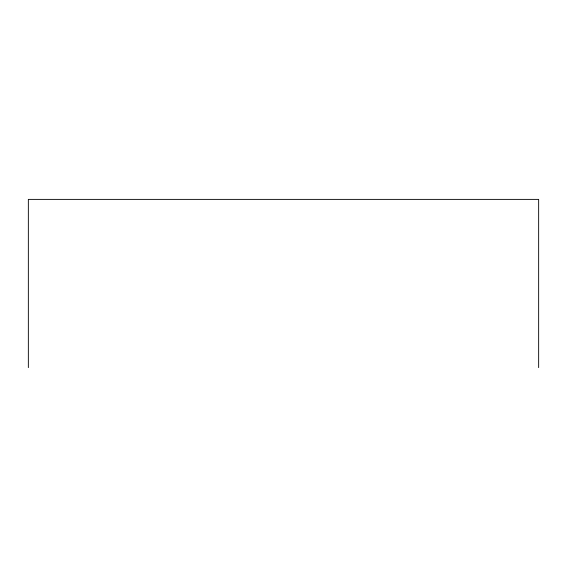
<?xml version="1.0" encoding="UTF-8"?>
<svg xmlns="http://www.w3.org/2000/svg" width="567" height="567" viewBox="0 0 567 567"><rect width="100%" height="100%" fill="white"/><g stroke="black" fill="none" stroke-linecap="round" stroke-linejoin="round"><path stroke-width="0.85" d="M538.65 367.614L538.65 199.386L28.35 199.386L28.35 367.614"/></g></svg>
